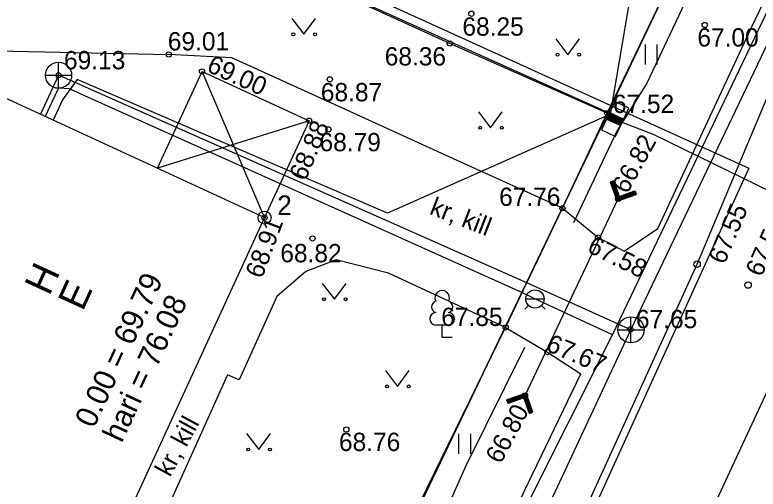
# Model space of a CAD drawing. Extents: x 640554 to 641014, y 6454407 to 6455050.
# Drawn here: x 640955.84 to 640984.24, y 6454802.99 to 6454821.13 of the extents above; entities that cross this region are included whole.
import ezdxf

# ---------------------------------------------------------------- set-up
doc = ezdxf.new("R2010")
doc.units = 0
for name, color, linetype in [('AED', 7, 'Continuous'), ('Default', 7, 'Continuous'), ('ELRAJATISMP', 7, 'Continuous'), ('HALJASTUS', 7, 'Continuous'), ('HOONE', 7, 'Continuous'), ('KKAEV', 7, 'Continuous'), ('KOORDPUNKT', 7, 'Continuous'), ('KORGUS-EH2000', 7, 'Continuous'), ('KTRASS', 7, 'Continuous'), ('MOOTPIIR', 7, 'Continuous'), ('MPKAABEL', 7, 'Continuous'), ('PIIR', 7, 'Continuous'), ('PUU', 7, 'Continuous'), ('TEE', 7, 'Continuous'), ('TRUUP', 7, 'Continuous'), ('VKAEV', 7, 'Continuous'), ('VTRASS', 7, 'Continuous')]:
    doc.layers.add(name, color=color, linetype=linetype)

# ---------------------------------------------------------------- blocks, each defined once
blk = doc.blocks.new('RING02')
at = {"layer": 'Default'}
blk.add_circle((0, 0), 25, dxfattribs=at)
blk = doc.blocks.new('KAKAEV_37')
at = {"layer": 'KKAEV'}
for p, q in [((0, -1), (0, 1)), ((-1, 0), (1, 0))]:
    blk.add_line(p, q, dxfattribs=at)
blk.add_circle((0, 0), 1, dxfattribs=at)
blk = doc.blocks.new('VESIIB_40')
at = {"layer": 'VKAEV'}
for p, q in [((-0.7, 0), (0.7, 0)), ((-0.5, -0.5), (-0.78, -0.78)), ((0.5, -0.5), (0.78, -0.78))]:
    blk.add_line(p, q, dxfattribs=at)
blk.add_circle((0, 0), 0.7, dxfattribs=at)

msp = doc.modelspace()

# ---------------------------------------------------------------- linework, layer by layer
at = {"layer": 'AED'}
msp.add_line((640974.59, 6454809.17), (640976.76, 6454813.73), dxfattribs=at)
for points in [[(640978.47, 6454817.37), (640987.75, 6454836.72), (640985.56, 6454837.74)], [(640976.76, 6454813.73), (640978.47, 6454817.37), (640972.46, 6454820.03), (640961.4, 6454825.08), (640951.5, 6454829.57), (640944.24, 6454832.87)], [(640932.22, 6454800.11), (640937.81, 6454797.97), (640948.43, 6454794.03), (640960.42, 6454789.52), (640966.85, 6454793.09), (640970.76, 6454801.34), (640974.59, 6454809.17)]]:
    msp.add_lwpolyline(points, dxfattribs=at)
at = {"layer": 'ELRAJATISMP'}
for p, q in [((640978.759, 6454817.807), (640978.251, 6454816.726)), ((640979.299, 6454817.552), (640978.759, 6454817.807)), ((640978.791, 6454816.472), (640979.299, 6454817.552)), ((640978.576, 6454817.383), (640978.461, 6454817.137)), ((640978.59, 6454817.376), (640978.474, 6454817.13)), ((640978.603, 6454817.37), (640978.488, 6454817.124)), ((640978.61, 6454817.367), (640978.494, 6454817.121)), ((640978.623, 6454817.36), (640978.508, 6454817.115)), ((640978.637, 6454817.354), (640978.521, 6454817.108)), ((640978.65, 6454817.348), (640978.535, 6454817.102)), ((640978.664, 6454817.341), (640978.548, 6454817.096)), ((640978.677, 6454817.335), (640978.562, 6454817.089)), ((640978.563, 6454817.389), (640979.103, 6454817.135)), ((640978.691, 6454817.329), (640978.575, 6454817.083)), ((640978.705, 6454817.322), (640978.589, 6454817.076)), ((640978.718, 6454817.316), (640978.603, 6454817.07)), ((640978.732, 6454817.309), (640978.616, 6454817.064)), ((640978.742, 6454817.304), (640978.627, 6454817.059)), ((640978.756, 6454817.298), (640978.64, 6454817.052)), ((640978.77, 6454817.292), (640978.654, 6454817.046)), ((640978.783, 6454817.285), (640978.668, 6454817.039)), ((640978.794, 6454817.28), (640978.678, 6454817.034)), ((640978.808, 6454817.274), (640978.692, 6454817.028)), ((640978.821, 6454817.267), (640978.706, 6454817.022)), ((640978.835, 6454817.261), (640978.719, 6454817.015)), ((640978.845, 6454817.256), (640978.73, 6454817.01)), ((640978.859, 6454817.25), (640978.743, 6454817.004)), ((640978.873, 6454817.243), (640978.757, 6454816.997)), ((640978.886, 6454817.237), (640978.771, 6454816.991)), ((640978.897, 6454817.232), (640978.781, 6454816.986)), ((640978.91, 6454817.225), (640978.795, 6454816.98)), ((640978.924, 6454817.219), (640978.808, 6454816.973)), ((640978.938, 6454817.213), (640978.822, 6454816.967)), ((640978.948, 6454817.207), (640978.833, 6454816.962)), ((640978.962, 6454817.201), (640978.846, 6454816.955)), ((640978.975, 6454817.195), (640978.86, 6454816.949)), ((640978.989, 6454817.188), (640978.873, 6454816.943)), ((640979, 6454817.183), (640978.884, 6454816.938)), ((640979.013, 6454817.177), (640978.898, 6454816.931)), ((640979.027, 6454817.17), (640978.911, 6454816.925)), ((640979.041, 6454817.164), (640978.925, 6454816.918)), ((640979.051, 6454817.159), (640978.936, 6454816.913)), ((640979.065, 6454817.153), (640978.949, 6454816.907)), ((640978.447, 6454817.143), (640978.987, 6454816.889)), ((640979.078, 6454817.146), (640978.963, 6454816.901)), ((640979.092, 6454817.14), (640978.976, 6454816.894)), ((640978.251, 6454816.726), (640978.791, 6454816.472))]:
    msp.add_line(p, q, dxfattribs=at)
at = {"layer": 'HALJASTUS'}
for p, q in [((640966.415, 6454820.989), (640966.878, 6454820.382)), ((640966.878, 6454820.382), (640967.324, 6454820.989)), ((640976.508, 6454820.211), (640976.971, 6454819.604)), ((640976.971, 6454819.604), (640977.417, 6454820.211)), ((640979.916, 6454819.994), (640979.916, 6454819.233)), ((640980.371, 6454819.994), (640980.371, 6454819.233)), ((640973.553, 6454817.418), (640974.016, 6454816.811)), ((640974.016, 6454816.811), (640974.461, 6454817.418)), ((640967.584, 6454810.854), (640968.048, 6454810.248)), ((640968.048, 6454810.248), (640968.493, 6454810.854)), ((640969.996, 6454807.524), (640970.459, 6454806.918)), ((640970.459, 6454806.918), (640970.905, 6454807.524)), ((640964.691, 6454805.111), (640965.154, 6454804.505)), ((640965.154, 6454804.505), (640965.6, 6454805.111)), ((640972.793, 6454805.1), (640972.793, 6454804.339)), ((640973.248, 6454805.1), (640973.248, 6454804.339))]:
    msp.add_line(p, q, dxfattribs=at)
for points in [[(640988.12, 6454835.821), (640984.778, 6454828.709), (640982.088, 6454822.981), (640979.987, 6454818.508), (640978.845, 6454816.675), (640977.184, 6454813.172)], [(640975.311, 6454808.405), (640973.063, 6454803.874), (640968.748, 6454794.14), (640966.312, 6454790.463), (640964.207, 6454788.99), (640960.697, 6454787.691), (640954.46, 6454789.227), (640937.19, 6454795.996), (640926.852, 6454800.19), (640908.211, 6454807.261), (640899.145, 6454811.232), (640896.692, 6454812.307), (640894.314, 6454816.477), (640894.57, 6454818.9)]]:
    msp.add_lwpolyline(points, dxfattribs=at)
for centre in [(640966.477, 6454820.382), (640967.306, 6454820.382), (640976.57, 6454819.604), (640977.399, 6454819.604), (640973.615, 6454816.811), (640974.444, 6454816.811), (640967.647, 6454810.248), (640968.475, 6454810.248), (640970.058, 6454806.918), (640970.887, 6454806.918), (640964.753, 6454804.505), (640965.582, 6454804.505)]:
    msp.add_circle(centre, 0.055, dxfattribs=at)
at = {"layer": 'HOONE'}
for p, q in [((640965.378, 6454813.372), (640962.988, 6454818.961)), ((640967.083, 6454817.077), (640961.281, 6454815.264))]:
    msp.add_line(p, q, dxfattribs=at)
msp.add_lwpolyline([(640951.948, 6454819.572), (640965.378, 6454813.372), (640959.205, 6454799.955), (640951.69, 6454803.378), (640955.479, 6454811.587), (640949.494, 6454814.341)], close=True, dxfattribs=at)
msp.add_lwpolyline([(640961.281, 6454815.264), (640962.988, 6454818.961), (640967.083, 6454817.077), (640965.378, 6454813.372)], dxfattribs=at)
at = {"layer": 'KOORDPUNKT'}
for radius in [0.25, 0.025, 0.0221, 0.0191, 0.0161, 0.0132, 0.0102, 0.00726, 0.0043]:
    msp.add_circle((640965.378, 6454813.372), radius, dxfattribs=at)
at = {"layer": 'KORGUS-EH2000'}
for centre in [(640973.28, 6454821.17), (640982.197, 6454820.738), (640972.46, 6454820.03), (640961.72, 6454819.61), (640957.505, 6454818.817), (640962.988, 6454818.961), (640967.87, 6454818.66), (640978.47, 6454817.37), (640967.083, 6454817.077), (640967.82, 6454816.75), (640978.89, 6454814.09), (640976.76, 6454813.73), (640965.378, 6454813.372), (640967.209, 6454812.574), (640978.12, 6454812.61), (640974.59, 6454809.17), (640979.36, 6454809.1), (640976.19, 6454808.23), (640975.33, 6454806.57), (640968.501, 6454805.268)]:
    msp.add_circle(centre, 0.1, dxfattribs=at)
at = {"layer": 'KTRASS'}
for p, q in [((640979.38, 6454809.08), (640993.39, 6454838.47)), ((640957.505, 6454818.817), (640956.816, 6454817.325)), ((640975.404, 6454810.883), (640957.505, 6454818.817)), ((640979.38, 6454809.08), (640975.404, 6454810.883)), ((640965.83, 6454780.1), (640979.38, 6454809.08))]:
    msp.add_line(p, q, dxfattribs=at)
at = {"layer": 'MOOTPIIR'}
msp.add_lwpolyline([(640944.152, 6454833.328), (640983.887, 6454815.258), (640971.921, 6454788.944), (640956.638, 6454788.636), (640931.393, 6454798.738)], close=True, dxfattribs=at)
at = {"layer": 'MPKAABEL'}
for points in [[(640978.602, 6454817.328), (640982.508, 6454840.39), (640982.081, 6454842.706), (640971.641, 6454847.153), (640971.023, 6454846.82), (640970.609, 6454845.923)], [(640978.602, 6454817.328), (640970.079, 6454813.539), (640964.147, 6454816.097), (640958.214, 6454818.656), (640957.652, 6454817.873), (640957.297, 6454817.103)], [(640978.602, 6454817.328), (640978.903, 6454817.073), (640980.256, 6454816.553), (640987.547, 6454812.986)]]:
    msp.add_lwpolyline(points, dxfattribs=at)
at = {"layer": 'PIIR'}
for points in [[(641013.68, 6454863.97), (640978.05, 6454787.28), (640966.88, 6454793.12), (640978.51, 6454817.39), (640992.12, 6454846.02), (641000.54, 6454863.75), (641006.37, 6454870.95)], [(640966.88, 6454793.12), (640960.44, 6454789.58), (640932.2, 6454800.15), (640942.16, 6454826.69), (640944.4, 6454832.73), (640978.51, 6454817.39)], [(640966.88, 6454793.12), (640960.44, 6454789.58), (640932.2, 6454800.15), (640942.16, 6454826.69), (640944.4, 6454832.73), (640978.51, 6454817.39)]]:
    msp.add_lwpolyline(points, close=True, dxfattribs=at)
at = {"layer": 'PUU'}
for p, q in [((640972.405, 6454809.262), (640971.925, 6454809.262)), ((640972.165, 6454808.787), (640972.165, 6454809.262)), ((640972.545, 6454808.787), (640972.165, 6454808.787))]:
    msp.add_line(p, q, dxfattribs=at)
for centre, radius, start, end in [((640972.165, 6454810.307), 0.277, 332.5799, 207.4201), ((640971.995, 6454809.96), 0.233, 109.0217, 253.1415), ((640972.336, 6454809.96), 0.233, 286.8508, 70.9859), ((640971.928, 6454809.5), 0.238, 90.0016, 269.3953), ((640972.403, 6454809.5), 0.238, 270.6047, 89.9984)]:
    msp.add_arc(centre, radius, start, end, dxfattribs=at)
at = {"layer": 'TEE'}
for points in [[(640962.942, 6454770.555), (640963.752, 6454772.139), (640966.561, 6454778.835), (640970.432, 6454786.528), (640976.886, 6454800.57), (640981.903, 6454811.589), (640986.194, 6454821.798), (640990.311, 6454830.081), (640994.89, 6454840.15), (641000.169, 6454851.522)], [(640967.365, 6454769.637), (640967.649, 6454770.288), (640970.855, 6454776.914), (640973.012, 6454781.659), (640974.439, 6454784.727), (640974.439, 6454784.727), (640974.439, 6454784.727), (640980.878, 6454798.744), (640986.03, 6454809.848), (640990.551, 6454820.013), (640994.352, 6454828.492), (640998.946, 6454838.348), (641003.245, 6454847.854), (641004.217, 6454849.674)], [(640976.76, 6454813.73), (640978.12, 6454812.61), (640979.116, 6454812.09), (640980.409, 6454812.959), (640983.963, 6454820.598), (640990.996, 6454835.241)], [(640951.604, 6454811.671), (640948.391, 6454813.541), (640948.248, 6454814.887), (640948.663, 6454816.176), (640951.195, 6454821.084), (640955.168, 6454819.753), (640961.72, 6454819.61)], [(640976.76, 6454813.73), (640972.874, 6454815.498), (640968.33, 6454817.565), (640964.124, 6454819.478), (640961.72, 6454819.61)], [(640974.59, 6454809.17), (640970.118, 6454811.246), (640968.108, 6454811.753), (640966.952, 6454811.31), (640965.844, 6454810.359), (640964.405, 6454807.163), (640963.957, 6454807.365), (640960.249, 6454799.127), (640959.218, 6454798.481), (640949.789, 6454802.908), (640952.195, 6454808.119)], [(640974.59, 6454809.17), (640976.19, 6454808.23), (640977.466, 6454807.395)], [(640959.012, 6454785.922), (640962.364, 6454785.922), (640964.941, 6454786.726), (640968.182, 6454788.888), (640972.462, 6454796.997), (640977.466, 6454807.395)]]:
    msp.add_lwpolyline(points, dxfattribs=at)
at = {"layer": 'TRUUP'}
for p, q in [((640978.719, 6454814.78), (640978.585, 6454814.732)), ((640978.585, 6454814.732), (640978.847, 6454813.999)), ((640978.613, 6454814.742), (640978.605, 6454814.677)), ((640978.639, 6454814.751), (640978.623, 6454814.625)), ((640978.665, 6454814.761), (640978.642, 6454814.572)), ((640978.652, 6454814.756), (640978.89, 6454814.09)), ((640978.692, 6454814.77), (640978.661, 6454814.52)), ((640978.718, 6454814.779), (640978.679, 6454814.468)), ((640978.737, 6454814.729), (640978.698, 6454814.415)), ((640978.756, 6454814.677), (640978.717, 6454814.363)), ((640978.719, 6454814.78), (640978.933, 6454814.181)), ((640978.774, 6454814.625), (640978.735, 6454814.311)), ((640978.793, 6454814.572), (640978.754, 6454814.258)), ((640978.812, 6454814.52), (640978.773, 6454814.206)), ((640978.831, 6454814.468), (640978.792, 6454814.154)), ((640978.849, 6454814.416), (640978.81, 6454814.102)), ((640978.868, 6454814.363), (640978.829, 6454814.049)), ((640978.89, 6454814.09), (640979.556, 6454814.328)), ((640978.933, 6454814.181), (640979.532, 6454814.395)), ((640979.316, 6454814.318), (640979.296, 6454814.16)), ((640979.342, 6454814.327), (640979.322, 6454814.169)), ((640979.368, 6454814.337), (640979.349, 6454814.178)), ((640979.395, 6454814.346), (640979.375, 6454814.188)), ((640979.421, 6454814.355), (640979.402, 6454814.197)), ((640979.448, 6454814.365), (640979.428, 6454814.207)), ((640979.474, 6454814.374), (640979.454, 6454814.216)), ((640979.5, 6454814.384), (640979.481, 6454814.226)), ((640979.527, 6454814.393), (640979.507, 6454814.235)), ((640979.532, 6454814.395), (640979.58, 6454814.261)), ((640979.547, 6454814.353), (640979.533, 6454814.244)), ((640975.33, 6454806.57), (640978.89, 6454814.09)), ((640978.847, 6454813.999), (640979.58, 6454814.261)), ((640978.887, 6454814.311), (640978.848, 6454813.999)), ((640978.905, 6454814.259), (640978.874, 6454814.009)), ((640978.924, 6454814.206), (640978.901, 6454814.018)), ((640978.947, 6454814.186), (640978.927, 6454814.028)), ((640978.973, 6454814.195), (640978.953, 6454814.037)), ((640978.999, 6454814.205), (640978.98, 6454814.046)), ((640979.026, 6454814.214), (640979.006, 6454814.056)), ((640979.052, 6454814.224), (640979.033, 6454814.065)), ((640979.079, 6454814.233), (640979.059, 6454814.075)), ((640979.105, 6454814.242), (640979.085, 6454814.084)), ((640979.131, 6454814.252), (640979.112, 6454814.094)), ((640979.158, 6454814.261), (640979.138, 6454814.103)), ((640979.184, 6454814.271), (640979.164, 6454814.112)), ((640979.21, 6454814.28), (640979.191, 6454814.122)), ((640979.237, 6454814.289), (640979.217, 6454814.131)), ((640979.263, 6454814.299), (640979.243, 6454814.141)), ((640979.289, 6454814.308), (640979.27, 6454814.15)), ((640979.566, 6454814.301), (640979.56, 6454814.254)), ((640975.373, 6454806.661), (640974.64, 6454806.399)), ((640975.315, 6454806.401), (640975.346, 6454806.651)), ((640975.333, 6454806.349), (640975.372, 6454806.661)), ((640975.635, 6454805.928), (640975.373, 6454806.661)), ((640974.688, 6454806.265), (640974.64, 6454806.399)), ((640974.654, 6454806.359), (640974.66, 6454806.406)), ((640975.33, 6454806.57), (640974.664, 6454806.332)), ((640974.673, 6454806.307), (640974.687, 6454806.416)), ((640975.287, 6454806.479), (640974.688, 6454806.265)), ((640974.693, 6454806.267), (640974.713, 6454806.425)), ((640974.72, 6454806.276), (640974.739, 6454806.434)), ((640974.746, 6454806.286), (640974.766, 6454806.444)), ((640974.772, 6454806.295), (640974.792, 6454806.453)), ((640974.799, 6454806.305), (640974.818, 6454806.463)), ((640974.825, 6454806.314), (640974.845, 6454806.472)), ((640974.852, 6454806.323), (640974.871, 6454806.482)), ((640974.878, 6454806.333), (640974.898, 6454806.491)), ((640974.904, 6454806.342), (640974.924, 6454806.5)), ((640974.931, 6454806.352), (640974.95, 6454806.51)), ((640974.957, 6454806.361), (640974.977, 6454806.519)), ((640974.983, 6454806.371), (640975.003, 6454806.529)), ((640975.01, 6454806.38), (640975.029, 6454806.538)), ((640975.036, 6454806.389), (640975.056, 6454806.548)), ((640975.062, 6454806.399), (640975.082, 6454806.557)), ((640975.089, 6454806.408), (640975.108, 6454806.566)), ((640975.115, 6454806.418), (640975.135, 6454806.576)), ((640975.141, 6454806.427), (640975.161, 6454806.585)), ((640975.168, 6454806.436), (640975.187, 6454806.595)), ((640975.194, 6454806.446), (640975.214, 6454806.604)), ((640975.221, 6454806.455), (640975.24, 6454806.614)), ((640975.247, 6454806.465), (640975.267, 6454806.623)), ((640975.273, 6454806.474), (640975.293, 6454806.632)), ((640975.501, 6454805.88), (640975.287, 6454806.479)), ((640975.296, 6454806.454), (640975.319, 6454806.642)), ((640975.568, 6454805.904), (640975.33, 6454806.57)), ((640975.352, 6454806.297), (640975.391, 6454806.611)), ((640975.371, 6454806.244), (640975.41, 6454806.558)), ((640975.389, 6454806.192), (640975.428, 6454806.506)), ((640975.408, 6454806.14), (640975.447, 6454806.454)), ((640975.427, 6454806.088), (640975.466, 6454806.402)), ((640975.446, 6454806.035), (640975.485, 6454806.349)), ((640975.464, 6454805.983), (640975.503, 6454806.297)), ((640975.483, 6454805.931), (640975.522, 6454806.245)), ((640975.502, 6454805.881), (640975.541, 6454806.192)), ((640975.528, 6454805.89), (640975.559, 6454806.14)), ((640975.555, 6454805.899), (640975.578, 6454806.088)), ((640975.501, 6454805.88), (640975.635, 6454805.928)), ((640975.581, 6454805.909), (640975.597, 6454806.035)), ((640975.607, 6454805.918), (640975.615, 6454805.983))]:
    msp.add_line(p, q, dxfattribs=at)
at = {"layer": 'VTRASS'}
for points in [[(640961.257, 6454770.928), (640965.38, 6454780.73), (640965.46, 6454781.3), (640975.27, 6454802.11), (640978.679, 6454808.886), (640992.665, 6454838.168), (640999.066, 6454852.025)], [(640975.209, 6454810.508), (640958.391, 6454818.087), (640957.919, 6454818.3), (640957.505, 6454818.317), (640957.347, 6454818), (640956.997, 6454817.241)], [(640978.679, 6454808.886), (640975.71, 6454810.26), (640975.209, 6454810.508)]]:
    msp.add_lwpolyline(points, dxfattribs=at)

# ---------------------------------------------------------------- block references
at = {"layer": 'KKAEV', "xscale": 0.5, "yscale": 0.5}
for p in [(640957.505, 6454818.817), (640979.38, 6454809.08)]:
    msp.add_blockref('KAKAEV_37', p, dxfattribs=at)
at = {"layer": 'KORGUS-EH2000', "xscale": 0.005, "yscale": 0.005}
for p in [(640981.903, 6454811.589), (640983.853, 6454810.793)]:
    msp.add_blockref('RING02', p, dxfattribs=at)
at = {"layer": 'VKAEV', "xscale": 0.5, "yscale": 0.5}
msp.add_blockref('VESIIB_40', (640975.71, 6454810.26), dxfattribs=at)

# ---------------------------------------------------------------- texts
at = {"layer": 'HOONE'}
for s, height, rotation, p in [('H', 1.08, 65.3155, (640957.152, 6454810.347)), ('0.00 = 69.79', 0.84375, 65.0686, (640958.857, 6454805.281)), ('E', 1.08, 65.3155, (640958.428, 6454809.76)), ('hari = 76.08', 0.84375, 65.0686, (640959.92, 6454804.726))]:
    msp.add_text(s, height=height, rotation=rotation, dxfattribs=at).set_placement(p)
at = {"layer": 'KOORDPUNKT'}
msp.add_text('2', height=0.75, dxfattribs=at).set_placement((640965.861, 6454813.47))
at = {"layer": 'KORGUS-EH2000'}
for s, p in [(' 68.25', (640972.678, 6454820.33)), (' 67.00', (640981.657, 6454819.915)), (' 69.01', (640961.421, 6454819.766)), ('69.13', (640957.714, 6454819.045)), (' 68.36', (640969.71, 6454819.19)), (' 68.87', (640967.268, 6454817.82)), (' 67.52', (640978.428, 6454817.373)), (' 68.79', (640967.218, 6454815.91)), (' 67.76', (640974.081, 6454813.819)), ('68.82', (640965.98, 6454811.663)), (' 67.85', (640971.869, 6454809.227)), (' 67.65', (640979.309, 6454809.143)), (' 68.76', (640967.961, 6454804.445))]:
    msp.add_text(s, height=0.7, dxfattribs=at).set_placement(p)
for s, rotation, p in [('69.00', 335.6825, (640963.125, 6454818.98)), ('68.88', 66.7251, (640966.936, 6454814.736)), (' 66.82', 60.9945, (640979.109, 6454814.018)), ('67.55', 67.2022, (640982.95, 6454811.551)), ('68.91', 69.3815, (640965.277, 6454811.008)), ('67.58', 66.0223, (640984.366, 6454811.07)), (' 67.58', 333.6671, (640977.429, 6454812.194)), (' 67.67', 337.1196, (640975.85, 6454808.398)), (' 66.80', 62.1181, (640974.281, 6454803.688))]:
    msp.add_text(s, height=0.7, rotation=rotation, dxfattribs=at).set_placement(p)
at = {"layer": 'TEE'}
for rotation, p in [(338.7473, (640971.643, 6454813.522)), (61.5329, (640961.764, 6454803.421))]:
    msp.add_text('kr, kill', height=0.7, rotation=rotation, dxfattribs=at).set_placement(p)

doc.saveas('drawing.dxf')
